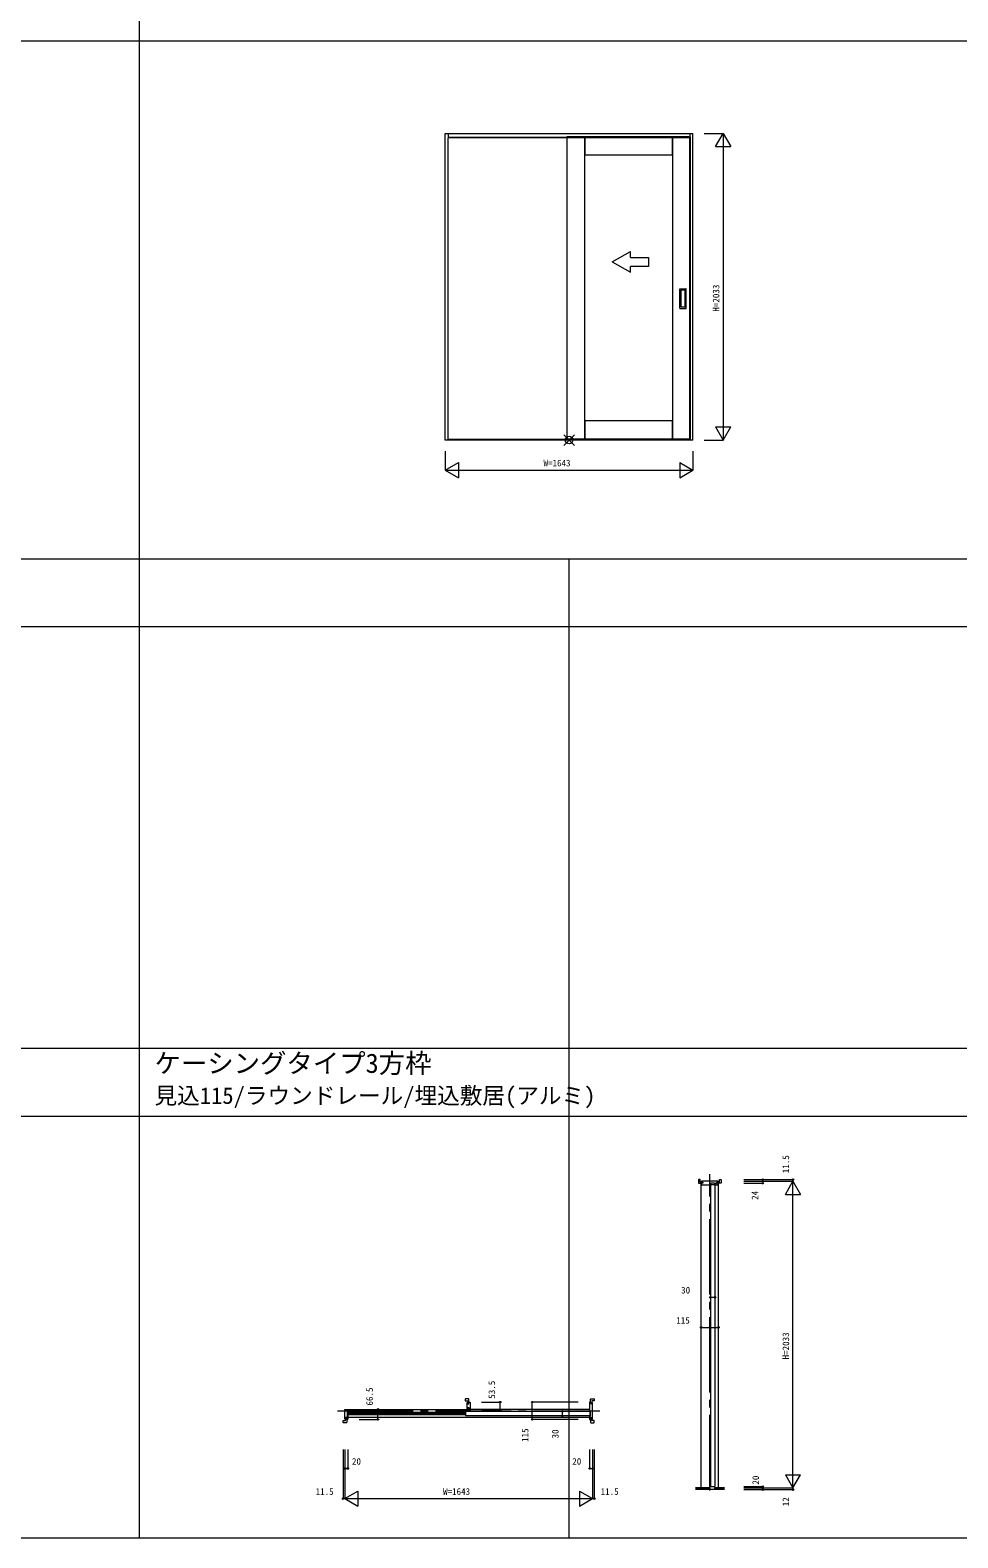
# Model space of a CAD drawing. Units: millimetres, scale not verified. Extents: x -14341 to 14341, y -10000 to 10000.
# Drawn here: x 2035 to 8188, y -10000 to 1 of the extents above; entities that cross this region are included whole.
import ezdxf
from ezdxf.enums import TextEntityAlignment as Align

# ---------------------------------------------------------------- set-up
doc = ezdxf.new("R2010")
doc.units = ezdxf.units.MM
doc.header["$LTSCALE"] = 50
doc.linetypes.add('USER1', pattern=[13, 10, -1, 1, -1])
doc.layers.add('0-0_0', color=7, linetype='Continuous')
for name, color, linetype, lineweight in [('0-1_YKK_F1', 7, 'Continuous', 18), ('0-2_YKK_IN', 1, 'Continuous', 18), ('0-3_YKK_A1', 4, 'Continuous', 18), ('0-4_YKK_N1', 2, 'Continuous', 18), ('0-5_YKK_B1', 4, 'Continuous', 18), ('0-6_YKK_Z1', 7, 'Continuous', 18)]:
    doc.layers.add(name, color=color, linetype=linetype, lineweight=lineweight)
doc.styles.add('ＭＳ ゴシック', font='')
doc.styles.get('ＭＳ ゴシック').set_extended_font_data('MS Gothic')

msp = doc.modelspace()

# ---------------------------------------------------------------- linework, layer by layer
at = {"layer": '0-1_YKK_F1'}
for p, q in [((2759.49, -10000), (2759.49, 9500)), ((-14340.51, -70), (14159.49, -70)), ((-14340.51, -3505), (14159.49, -3505)), ((5609.49, -10000), (5609.49, -3505)), ((-14340.51, -3955), (14159.49, -3955)), ((-14340.51, -6752.5), (14159.49, -6752.5)), ((-14340.51, -7202.5), (14159.49, -7202.5)), ((-14340.51, -10000), (14340.51, -10000))]:
    msp.add_line(p, q, dxfattribs=at)
at = {"layer": '0-2_YKK_IN'}
for p, q in [((5574.14, -2752.86), (5644.85, -2682.14)), ((5574.14, -2682.14), (5644.85, -2752.86))]:
    msp.add_line(p, q, dxfattribs=at)
msp.add_circle((5609.49, -2717.5), 25, dxfattribs=at)
at = {"layer": '0-3_YKK_A1'}
for p, q in [((4787.99, -684.5), (6430.99, -684.5)), ((4787.99, -2717.5), (4787.99, -684.5)), ((4807.99, -684.5), (4807.99, -714.5)), ((6410.99, -684.5), (6410.99, -714.5)), ((6430.99, -2717.5), (6430.99, -684.5)), ((4807.99, -708.5), (6410.99, -708.5)), ((4807.99, -711.5), (6410.99, -711.5)), ((4807.99, -2713.5), (4807.99, -714.5)), ((6410.99, -2713.5), (6410.99, -714.5)), ((5895.51, -1535.78), (6015.51, -1466.5)), ((6015.51, -1505.78), (6015.51, -1466.5)), ((5895.51, -1535.78), (6015.51, -1605.06)), ((6015.51, -1605.06), (6015.51, -1565.78)), ((6343.49, -1843.5), (6343.49, -1715.5)), ((6344.49, -1714.5), (6384.49, -1714.5)), ((6349.49, -1725.5), (6349.49, -1833.5)), ((6378.49, -1724.5), (6350.49, -1724.5)), ((6379.49, -1833.5), (6379.49, -1725.5)), ((6385.49, -1843.5), (6385.49, -1715.5)), ((6344.49, -1844.5), (6384.49, -1844.5)), ((6350.49, -1834.5), (6378.49, -1834.5)), ((6430.99, -2717.5), (4787.99, -2717.5)), ((4807.99, -2717.5), (4807.99, -2713.5)), ((6410.99, -2713.5), (4807.99, -2713.5)), ((6410.99, -2717.5), (6410.99, -2713.5))]:
    msp.add_line(p, q, dxfattribs=at)
for points in [[(5594.49, -2709.5), (5714.49, -2709.5), (5714.49, -705.5), (5594.49, -705.5)], [(5714.49, -825.5), (6294.49, -825.5), (6294.49, -705.5), (5714.49, -705.5)], [(6294.49, -2709.5), (6414.49, -2709.5), (6414.49, -705.5), (6294.49, -705.5)], [(5714.49, -2709.5), (6294.49, -2709.5), (6294.49, -2589.5), (5714.49, -2589.5)]]:
    msp.add_lwpolyline(points, close=True, dxfattribs=at)
for points in [[(5594.49, -722.5), (5594.49, -2709.5), (6414.49, -2709.5)], [(6015.51, -1505.78), (6135.51, -1505.78), (6135.51, -1565.78), (6015.51, -1565.78)]]:
    msp.add_lwpolyline(points, dxfattribs=at)
for centre, start, end in [((6344.49, -1715.5), 90, 180), ((6350.49, -1725.5), 90, 180), ((6378.49, -1725.5), 360, 90), ((6384.49, -1715.5), 0, 90), ((6344.49, -1843.5), 180, 270), ((6350.49, -1833.5), 180, 270), ((6378.49, -1833.5), 270, 360), ((6384.49, -1843.5), 270, 0)]:
    msp.add_arc(centre, 1, start, end, dxfattribs=at)
at = {"layer": '0-4_YKK_N1'}
for p, q in [((6505.99, -684.5), (6630.99, -684.5)), ((6630.99, -684.5), (6630.99, -2717.5)), ((6580.99, -771.1), (6680.99, -771.1)), ((6580.99, -2630.9), (6680.99, -2630.9)), ((6430.99, -2792.5), (6430.99, -2917.5)), ((6505.99, -2717.5), (6630.99, -2717.5)), ((4787.99, -2917.5), (4874.59, -2867.5)), ((4874.59, -2867.5), (4874.59, -2967.5)), ((6344.39, -2867.5), (6430.99, -2917.5)), ((4787.99, -2917.5), (4874.59, -2967.5)), ((6768.74, -7623.5), (7093.74, -7623.5)), ((6768.74, -7635), (7093.74, -7635)), ((6768.74, -7647.5), (6893.74, -7647.5)), ((6893.74, -7623.5), (6893.74, -7647.5)), ((7043.74, -7721.6), (7093.74, -7635)), ((7093.74, -7635), (7093.74, -7623.5)), ((7093.74, -9668), (7093.74, -7635)), ((7093.74, -7635), (7143.74, -7721.6)), ((7043.74, -7721.6), (7143.74, -7721.6)), ((6546.74, -8404.38), (6576.74, -8404.38)), ((6485.24, -8604.38), (6600.24, -8604.38)), ((5027.24, -9099.5), (5152.24, -9099.5)), ((5152.24, -9153), (5152.24, -9099.5)), ((5364.77, -9214.5), (5364.77, -9099.5)), ((5669.77, -9099.5), (5364.77, -9099.5)), ((4216.71, -9148), (4341.71, -9148)), ((4341.71, -9214.5), (4341.71, -9148)), ((5027.24, -9153), (5152.24, -9153)), ((5564.77, -9191), (5564.77, -9161)), ((4216.71, -9214.5), (4341.71, -9214.5)), ((5669.77, -9214.5), (5364.77, -9214.5)), ((4110.27, -9415), (4110.27, -9740)), ((4121.77, -9415), (4121.77, -9740)), ((4141.77, -9415), (4141.77, -9540)), ((5764.77, -9415), (5764.77, -9740)), ((5776.27, -9415), (5776.27, -9740)), ((4121.77, -9540), (4141.77, -9540)), ((7043.74, -9581.4), (7143.74, -9581.4)), ((7043.74, -9581.4), (7093.74, -9668)), ((7093.74, -9668), (7143.74, -9581.4)), ((4121.77, -9740), (4208.38, -9690)), ((4208.38, -9690), (4208.38, -9790)), ((5678.17, -9690), (5678.17, -9790)), ((5678.17, -9690), (5764.77, -9740)), ((6768.74, -9660), (6893.74, -9660)), ((6768.74, -9668), (7093.74, -9668)), ((6768.74, -9680), (7093.74, -9680)), ((6893.74, -9660), (6893.74, -9680)), ((7093.74, -9668), (7093.74, -9680)), ((4121.77, -9740), (4110.27, -9740)), ((4121.77, -9740), (5764.77, -9740)), ((4121.77, -9740), (4208.38, -9790)), ((5678.17, -9790), (5764.77, -9740)), ((5764.77, -9740), (5776.27, -9740))]:
    msp.add_line(p, q, dxfattribs=at)
for points in [[(6580.99, -771.1), (6630.99, -684.5), (6680.99, -771.1)], [(6580.99, -2630.9), (6630.99, -2717.5), (6680.99, -2630.9)], [(4787.99, -2792.5), (4787.99, -2917.5), (6430.99, -2917.5)], [(6344.39, -2867.5), (6344.39, -2967.5), (6430.99, -2917.5)], [(5744.77, -9415), (5744.77, -9540), (5764.77, -9540)]]:
    msp.add_lwpolyline(points, dxfattribs=at)
for centre in [(6893.74, -7623.5), (6893.74, -7647.5), (7093.74, -7623.5), (6546.74, -8404.38), (6576.74, -8404.38), (6485.24, -8604.38), (6600.24, -8604.38), (5152.24, -9099.5), (5364.77, -9099.5), (4341.71, -9148), (5152.24, -9153), (5564.77, -9161), (5564.77, -9191), (4341.71, -9214.5), (5364.77, -9214.5), (4121.77, -9540), (4141.77, -9540), (5744.77, -9540), (5764.77, -9540), (6893.74, -9660), (6893.74, -9680), (7093.74, -9680), (4110.27, -9740), (5776.27, -9740)]:
    msp.add_circle(centre, 5, dxfattribs=at)
at = {"layer": '0-5_YKK_B1'}
for p, q in [((6466.75, -7625.5), (6466.75, -7645.5)), ((6485.24, -9668), (6485.24, -7647.5)), ((6546.74, -7656), (6546.74, -9660)), ((6546.74, -7656), (6576.74, -7656)), ((6576.74, -7656), (6576.74, -9660)), ((6600.24, -9668), (6600.24, -7647.5)), ((6618.74, -7625.5), (6618.74, -7645.5)), ((4942.74, -9078), (4922.74, -9078)), ((5754.27, -9078), (5774.27, -9078)), ((4136.71, -9158), (4136.71, -9194)), ((4140.71, -9156), (4138.71, -9156)), ((4138.71, -9196), (4140.71, -9196)), ((4141.71, -9197), (4141.71, -9212.5)), ((4141.91, -9198.5), (5743.77, -9198.5)), ((4142.71, -9148), (4932.24, -9148)), ((4922.24, -9167.5), (4142.71, -9167.5)), ((4142.71, -9170.1), (4922.24, -9170.1)), ((4142.71, -9174.3), (4922.24, -9174.3)), ((4142.71, -9177.7), (4922.24, -9177.7)), ((4142.71, -9181.9), (4922.24, -9181.9)), ((4922.24, -9184.5), (4142.71, -9184.5)), ((4922.24, -9163), (4924.24, -9161)), ((4922.24, -9163), (4922.24, -9189)), ((4924.24, -9191), (4922.24, -9189)), ((5746.27, -9161), (4924.24, -9161)), ((5746.27, -9191), (4924.24, -9191)), ((5743.77, -9148), (4952.24, -9148)), ((5743.77, -9148), (5743.77, -9161)), ((5743.77, -9191), (5743.77, -9198.5)), ((5744.77, -9101.5), (5744.77, -9155)), ((5744.77, -9197), (5744.77, -9212.5)), ((5745.77, -9156), (5747.77, -9156)), ((5747.77, -9196), (5745.77, -9196)), ((5746.27, -9161), (5748.27, -9163)), ((5746.27, -9191), (5748.27, -9189)), ((5748.27, -9189), (5748.27, -9163)), ((5749.77, -9158), (5749.77, -9194)), ((4132.21, -9236), (4112.21, -9236)), ((5754.27, -9236), (5774.27, -9236)), ((6546.74, -9660), (6576.74, -9660))]:
    msp.add_line(p, q, dxfattribs=at)
for points in [[(6477.75, -7640.5), (6477.75, -7623.5), (6468.75, -7623.5)], [(6468.75, -7647.5), (6491.75, -7647.5), (6491.75, -7640.5), (6477.75, -7640.5)], [(6597.74, -7657), (6597.74, -7648), (6590.74, -7648), (6588.24, -7648), (6588.24, -7640.3), (6596.74, -7640.3), (6597.74, -7639.3), (6597.74, -7635), (6487.74, -7635), (6487.74, -7639.3), (6488.74, -7640.3), (6497.24, -7640.3), (6497.24, -7648), (6494.74, -7648), (6487.74, -7648), (6487.74, -7657)], [(6489.74, -7659), (6541.54, -7659), (6542.04, -7658.5), (6542.04, -7649.8)], [(6544.04, -7647.8), (6552.24, -7647.8), (6552.24, -7645), (6571.24, -7645), (6571.24, -7647.8), (6579.44, -7647.8)], [(6581.44, -7649.8), (6581.44, -7658.5), (6581.94, -7659), (6595.74, -7659)], [(6616.74, -7647.5), (6593.74, -7647.5), (6593.74, -7640.5), (6607.74, -7640.5)], [(6607.74, -7640.5), (6607.74, -7623.5), (6616.74, -7623.5)], [(4920.74, -9080), (4920.74, -9092), (4937.74, -9092), (4937.74, -9106)], [(4938.24, -9137), (4938.24, -9153), (4932.24, -9153), (4932.24, -9102), (4936.54, -9102), (4937.54, -9103), (4937.54, -9111.5), (4945.24, -9111.5), (4945.24, -9099.5), (4950.24, -9099.5)], [(4937.74, -9106), (4944.74, -9106), (4944.74, -9080)], [(5760.47, -9102), (5759.47, -9103), (5759.47, -9111.5), (5751.77, -9111.5), (5751.77, -9106.5), (5751.77, -9099.5), (5746.77, -9099.5)], [(5759.27, -9106), (5752.27, -9106), (5752.27, -9080)], [(5776.27, -9080), (5776.27, -9092), (5759.27, -9092), (5759.27, -9106)], [(4139.71, -9214.5), (4134.71, -9214.5), (4134.71, -9207.5), (4134.71, -9202.5), (4127.01, -9202.5), (4127.01, -9211), (4126.01, -9212), (4121.71, -9212), (4121.71, -9148), (4134.71, -9148), (4141.71, -9148), (4141.71, -9155)], [(4142.71, -9148), (4142.71, -9191), (4142.71, -9198.5)], [(4952.24, -9101.5), (4952.24, -9153), (4946.24, -9153), (4946.24, -9137), (4938.24, -9137)], [(5746.77, -9214.5), (5751.77, -9214.5), (5751.77, -9207.5), (5751.77, -9202.5), (5759.47, -9202.5), (5759.47, -9211), (5760.47, -9212), (5764.77, -9212), (5764.77, -9102), (5760.47, -9102)], [(4110.21, -9234), (4110.21, -9222), (4127.21, -9222), (4127.21, -9208)], [(4127.21, -9208), (4134.21, -9208), (4134.21, -9234)], [(5759.27, -9208), (5752.27, -9208), (5752.27, -9234)], [(5776.27, -9234), (5776.27, -9222), (5759.27, -9222), (5759.27, -9208)]]:
    msp.add_lwpolyline(points, dxfattribs=at)
for centre, radius, start, end in [((6468.75, -7625.5), 2, 90, 180), ((6468.75, -7645.5), 2, 180, 270), ((6489.74, -7657), 2, 180, 270), ((6544.04, -7649.8), 2, 90, 180), ((6579.44, -7649.8), 2, 0, 90), ((6595.74, -7657), 2, 270, 0), ((6616.74, -7625.5), 2, 0, 90), ((6616.74, -7645.5), 2, 270, 0), ((4922.74, -9080), 2, 90, 180), ((4942.74, -9080), 2, 0, 90), ((4950.24, -9101.5), 2, 0, 90), ((5746.77, -9101.5), 2, 90, 180), ((5754.27, -9080), 2, 90, 180), ((5774.27, -9080), 2, 0, 90), ((4138.71, -9158), 2, 90, 180), ((4138.71, -9194), 2, 180, 270), ((4140.71, -9155), 1, 270, 0), ((4140.71, -9197), 1, 0, 90), ((5745.77, -9155), 1, 180, 270), ((5745.77, -9197), 1, 90, 180), ((5747.77, -9158), 2, 0, 90), ((5747.77, -9194), 2, 270, 0), ((4112.21, -9234), 2, 180, 270), ((4132.21, -9234), 2, 270, 0), ((4139.71, -9212.5), 2, 270, 0), ((5746.77, -9212.5), 2, 180, 270), ((5754.27, -9234), 2, 180, 270), ((5774.27, -9234), 2, 270, 0)]:
    msp.add_arc(centre, radius, start, end, dxfattribs=at)
at = {"layer": '0-6_YKK_Z1', "linetype": 'USER1'}
for p, q in [((6542.74, -9685), (6542.74, -7587.5)), ((4074.21, -9157), (5812.27, -9157))]:
    msp.add_line(p, q, dxfattribs=at)
at = {"layer": '0-6_YKK_Z1'}
for p, q in [((6542.73, -9668), (6447.54, -9668)), ((6447.54, -9671), (6542.73, -9671)), ((6447.54, -9674), (6542.73, -9674)), ((6447.54, -9677), (6542.73, -9677)), ((6639.81, -9680), (6447.54, -9680)), ((6542.73, -9668), (6542.73, -9680)), ((6639.81, -9668), (6573.73, -9668)), ((6573.73, -9668), (6573.73, -9680)), ((6573.73, -9671), (6639.81, -9671)), ((6573.73, -9674), (6639.81, -9674)), ((6573.73, -9677), (6639.81, -9677))]:
    msp.add_line(p, q, dxfattribs=at)

# ---------------------------------------------------------------- texts
at = {"layer": '0-0_0', "style": 'ＭＳ ゴシック'}
for s, height, p in [('ケーシングタイプ3方枠', 128.3, (2859.49, -6954.22)), ('見込115/ラウンドレール/埋込敷居(アルミ)', 110, (2859.49, -7154.27))]:
    msp.add_text(s, height=height, dxfattribs=at).set_placement(p, align=Align.BOTTOM_LEFT)
at = {"layer": '0-4_YKK_N1', "color": 7, "style": 'ＭＳ ゴシック'}
for s, p in [('H=2033', (6618.99, -1866)), ('11.5', (7081.74, -7581.16)), ('24', (6876.86, -7758.03)), ('H=2033', (7081.74, -8816.5)), ('53.5', (5131.48, -9077.26)), ('66.5', (4320.95, -9122.48)), ('115', (5352.77, -9364.01)), ('30', (5552.77, -9340.69)), ('20', (6881.74, -9646.85)), ('12', (7081.74, -9790.66))]:
    msp.add_text(s, height=43.99, rotation=90, dxfattribs=at).set_placement(p, align=Align.BOTTOM_LEFT)
for s, p in [('W=1643', (5439.49, -2905.5)), ('30', (6352.31, -8392.38)), ('115', (6320.07, -8592.38)), ('20', (4169.1, -9528)), ('20', (5630.18, -9528)), ('11.5', (3927.93, -9728)), ('W=1643', (4773.27, -9728)), ('11.5', (5818.61, -9728))]:
    msp.add_text(s, height=43.99, dxfattribs=at).set_placement(p, align=Align.BOTTOM_LEFT)

doc.saveas('drawing.dxf')
